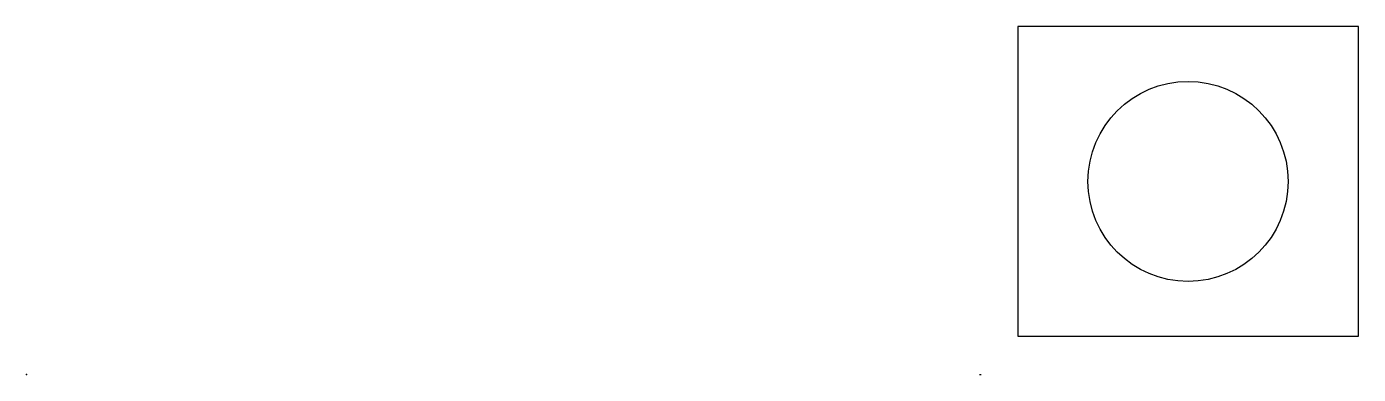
# Model space of a CAD drawing. Header units: inches. Extents: x -25 to 9.9, y 0 to 9.1.
import ezdxf

# ---------------------------------------------------------------- set-up
doc = ezdxf.new("R2010")
doc.units = ezdxf.units.IN
doc.layers.get('0').update_dxf_attribs({"linetype": 'CONTINUOUS'})

msp = doc.modelspace()

# ---------------------------------------------------------------- linework, layer by layer
msp.add_line((0, 0), (0.04, 0))
msp.add_lwpolyline([(1, 1), (9.938, 1), (9.938, 9.125), (1, 9.125)], close=True)
msp.add_circle((5.469, 5.063), 2.625)
msp.add_point((-25, 0))

doc.saveas('drawing.dxf')
